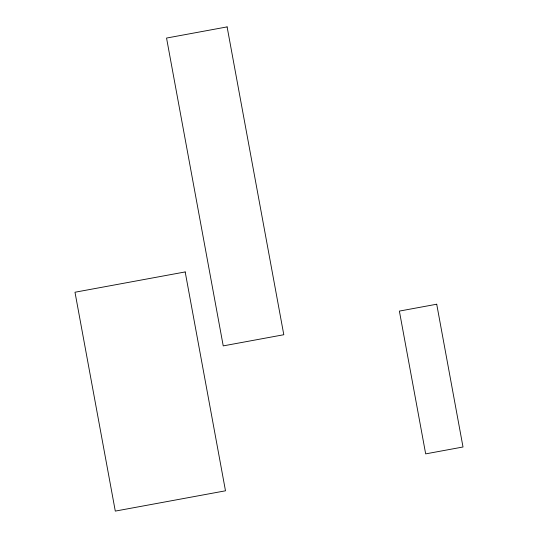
<?xml version="1.0" encoding="UTF-8"?>
<svg xmlns="http://www.w3.org/2000/svg" width="538" height="538" viewBox="0 0 538 538"><rect width="100%" height="100%" fill="white"/><g stroke="black" fill="none" stroke-linecap="round" stroke-linejoin="round"><path stroke-width="0.81" d="M227.11 26.9L166.545 38.057L223.23 345.887L283.802 334.73L227.11 26.9M185.186 271.939L74.99 292.235L115.293 511.1L225.489 490.804L185.186 271.939M436.715 304.219L399.378 311.092L425.672 453.877L463.01 446.997L436.715 304.219"/></g></svg>
